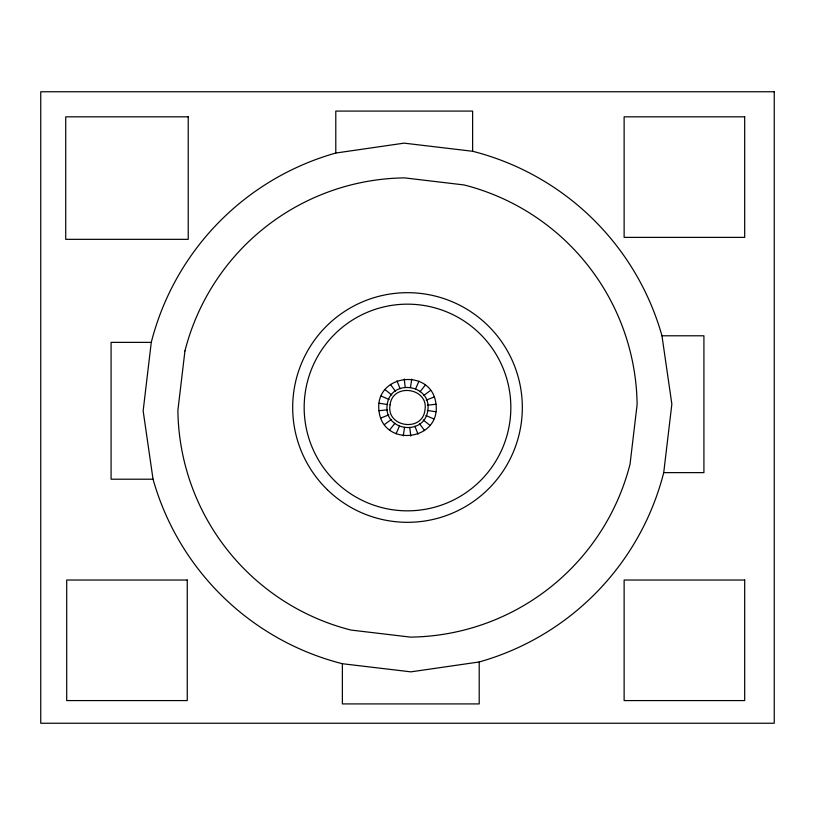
<?xml version="1.0" encoding="UTF-8"?>
<svg xmlns="http://www.w3.org/2000/svg" width="815" height="815" viewBox="0 0 815 815"><rect width="100%" height="100%" fill="white"/><g stroke="black" fill="none" stroke-linecap="round" stroke-linejoin="round"><path stroke-width="1.22" d="M378.985 410.75C374.38 373.769 432.174 367.178 436.015 404.25C440.62 441.231 382.826 447.822 378.985 410.75L387.543 409.772M151.274 342.371L143.145 410.903L153.037 479.21A264.376 264.376 0 0 0 342.371 663.726L410.903 671.855L479.21 661.963A264.376 264.376 0 0 0 663.726 472.629L671.855 404.097L661.963 335.79A264.376 264.376 0 0 0 472.629 151.274L404.097 143.145L335.79 153.037A264.376 264.376 0 0 0 151.274 342.371L111.085 342.371L111.085 479.21L153.037 479.21M403.262 435.893L404.535 427.366M410.465 387.634L411.738 379.107M396.059 433.825L399.493 425.919M415.507 389.081L418.941 381.176M389.631 429.963L395 423.219M420 391.781L425.369 385.037M384.425 424.574L391.353 419.45M423.647 395.55L430.575 390.426M380.799 418.024L388.816 414.866M426.184 400.134L434.201 396.976M427.457 405.228L436.015 404.25M661.963 335.79L703.916 335.79L703.916 472.629L663.726 472.629M379.107 403.262L387.634 404.535M427.366 410.465L435.893 411.738M381.176 396.059L389.081 399.493M425.919 415.507L433.825 418.941M385.037 389.631L391.781 395M423.219 420L429.963 425.369M390.426 384.425L395.55 391.353M419.45 423.647L424.574 430.575M396.976 380.799L400.134 388.816M414.866 426.184L418.024 434.201M404.25 378.985L405.228 387.543M409.772 427.457L410.75 436.015M479.21 661.963L479.21 703.916L342.371 703.916L342.371 663.726M472.629 151.274L472.629 111.085L335.79 111.085L335.79 153.037M387.207 404.464C382.999 430.778 424.126 436.922 427.794 410.536C432.001 384.222 390.874 378.079 387.207 404.464M390.069 404.892C385.872 427.162 422.435 432.622 424.931 410.108C429.128 387.838 392.565 382.378 390.069 404.892M184.944 350.929L177.884 410.454A229.636 229.636 0 0 0 350.929 630.056L410.454 637.116A229.636 229.636 0 0 0 630.056 464.071L637.116 404.546A229.636 229.636 0 0 0 464.071 184.944L404.546 177.884A229.636 229.636 0 0 0 184.944 350.929M774.25 91.759L40.75 91.759L40.75 723.241L774.25 723.241L774.25 91.759M188.224 116.83L65.73 116.83L65.73 239.335L188.224 239.335L188.224 116.83M744.686 116.83L624.127 116.83L624.127 237.389L744.686 237.389L744.686 116.83M187.256 580.025L66.698 580.025L66.698 700.584L187.256 700.584L187.256 580.025M744.686 580.025L624.127 580.025L624.127 700.584L744.686 700.584L744.686 580.025M335.383 481.502A103.332 103.332 0 0 0 507.653 432.959A103.332 103.332 0 0 0 379.474 308.039A103.332 103.332 0 0 0 335.383 481.502M327.365 489.723A114.813 114.813 0 0 0 518.778 435.791A114.813 114.813 0 0 0 376.357 296.986A114.813 114.813 0 0 0 327.365 489.723"/></g></svg>
